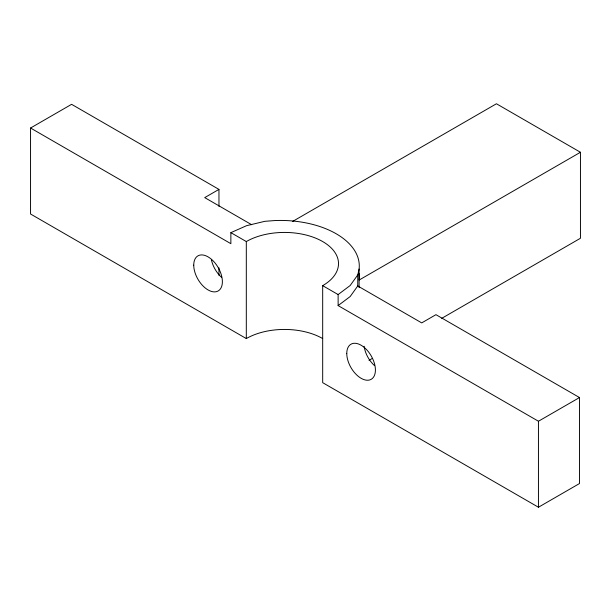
<?xml version="1.0" encoding="UTF-8"?>
<svg xmlns="http://www.w3.org/2000/svg" width="611" height="611" viewBox="0 0 611 611"><rect width="100%" height="100%" fill="white"/><g stroke="black" fill="none" stroke-linecap="round" stroke-linejoin="round"><path stroke-width="0.92" d="M230.866 232.646L246.309 241.559A54.005 31.176 0 0 1 322.684 241.559A54.005 31.176 0 0 1 322.684 285.658L322.684 382.669L538.444 507.237L579.495 483.53L579.495 397.547L538.444 421.246L338.127 305.592L350.179 296.526L357.756 285.963L357.756 274.942L359.1 269.046A78.85 45.52 0 0 0 275.087 220.54L264.869 221.312L246.577 225.688L230.866 232.646L230.866 243.674L30.55 128.02L30.55 214.003L246.309 338.57A54.005 31.176 0 0 1 322.684 338.57M357.756 274.942L350.179 285.505L338.127 294.571L338.127 305.592M30.55 128.02L71.602 104.321L218.959 189.395L218.959 206.403M218.959 189.395L204.723 197.613L251.686 224.726M292.432 221.549L496.438 103.763L580.45 152.269L580.45 238.259L441.692 318.369M580.45 152.269L359.1 280.067A78.85 45.52 0 0 0 359.062 273.598M369.006 360.33L372.313 358.42M579.495 397.547L435.956 314.673L421.72 322.898L357.756 285.963M322.684 285.658L338.127 294.571M538.444 421.246L538.444 507.237M359.1 269.046L359.1 287.628M246.309 241.559L246.309 338.57M218.959 267.824L218.959 275.378M374.574 365.668A20.255 11.693 60 0 1 364.133 346.254M221.541 277.318A20.255 11.693 60 0 1 211.414 259.774M346.773 353.486A20.255 11.693 60 0 0 368.257 380.21A20.255 11.693 60 0 0 368.257 351.569A20.255 11.693 60 0 0 346.773 353.486M193.74 265.136A20.255 11.693 60 0 0 215.225 291.859A20.255 11.693 60 0 0 215.225 263.219A20.255 11.693 60 0 0 193.74 265.136"/></g></svg>
